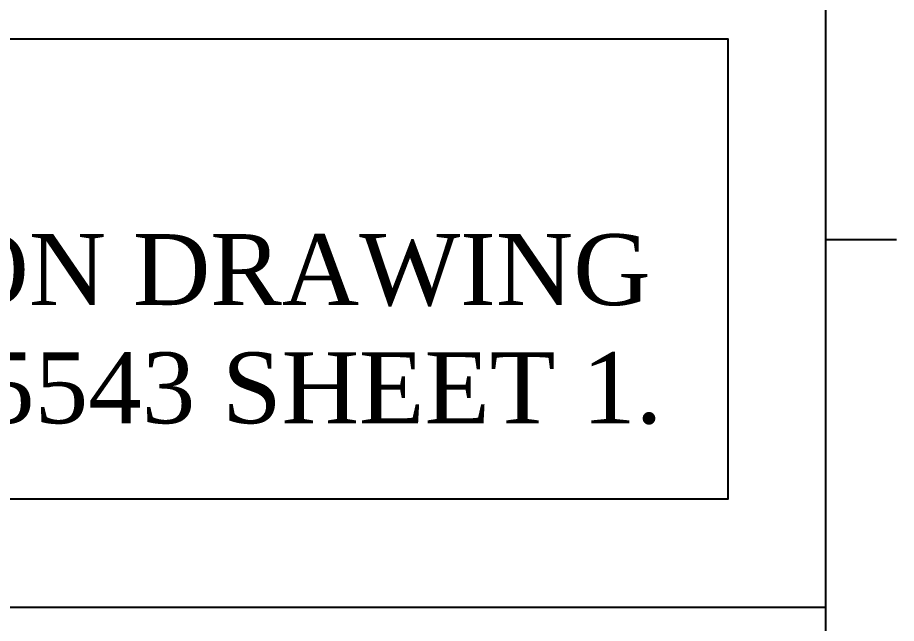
# Paper-space layout 'A2 - Rail Crossing Detail' of a CAD drawing. Header units: metres, sheet in millimetres. Extents: x -21 to 565, y 0 to 412.
# Drawn here: x 503.4 to 565.4, y 45.8 to 88.6 of the extents above; entities that cross this region are included whole.
import ezdxf
from ezdxf.enums import TextEntityAlignment as Align

# ---------------------------------------------------------------- set-up
doc = ezdxf.new("R2010")
doc.units = ezdxf.units.M
doc.layers.get('0').update_dxf_attribs({"color": 6})
doc.layers.add('Notes', color=7, linetype='Continuous')
doc.layers.add('SupportsUG_SP_EXT', color=7, linetype='Continuous')
doc.styles.add('iecISOCP', font='isocp.shx')
doc.styles.add('iecNAME', font='times.ttf')
doc.styles.get("Standard").update_dxf_attribs({"font": 'arial.ttf'})

# ---------------------------------------------------------------- blocks, each defined once
blk = doc.blocks.new('A2_FRAME_TITLE')
at = {"layer": 'Notes', "color": 3}
blk.add_line((581.394, 407.423), (581.394, 5), dxfattribs=at)
at = {"layer": 'Notes', "color": 7}
blk.add_line((581.394, 72.911), (586.394, 72.911), dxfattribs=at)
at = {"layer": 'Notes', "color": 3, "linetype": 'Continuous'}
blk.add_line((187.338, 47), (581.394, 47), dxfattribs=at)
blk.add_attdef('DRAFT_NUM', (24.443, 23.491), '', height=2.8, rotation=90)
at = {"layer": 'Notes', "color": 7, "style": 'iecISOCP', "flags": 8}
blk.add_attdef('VERSION_NO', text='', height=2.5, rotation=90, dxfattribs=at).set_placement((154.946, 42.839), align=Align.MIDDLE_CENTER)
at = {"layer": 'Notes', "color": 7, "style": 'iecISOCP'}
for tag, p in [('CAP_NO', (274.435, 43.022)), ('IE_NUM', (274.435, 37.376)), ('GEN_WO', (217.741, 31.201)), ('HV_SWITCH', (274.435, 31.201)), ('OH_WO', (217.741, 25.104)), ('UBD_REF', (274.435, 25.104)), ('UG_WO', (217.741, 19.495)), ('GIS_MAP_No', (274.435, 19.495)), ('SUB_WO', (217.741, 13.642)), ('HV_OP_DIAG', (274.435, 13.642)), ('LGA', (274.435, 7.057))]:
    blk.add_attdef(tag, p, '', height=2.5, dxfattribs=at)
at = {"layer": 'Notes', "color": 2, "style": 'iecISOCP'}
for tag, p in [('T1', (441.714, 33.552)), ('T2', (441.714, 28.433)), ('T3', (441.714, 23.006)), ('T4', (441.401, 17.777)), ('T5', (441.401, 12.35)), ('T6', (441.401, 7.088))]:
    blk.add_attdef(tag, text='', height=3.5, dxfattribs=at).set_placement(p, align=Align.CENTER)
at = {"layer": 'Notes', "color": 7, "style": 'iecISOCP'}
for tag, p in [('scale', (324.783, 31.976)), ('DRAWN', (324.783, 24.312)), ('DATE', (324.783, 16.262)), ('DESIGN', (362.644, 8.287)), ('CHD', (324.783, 7.754))]:
    blk.add_attdef(tag, text='', height=2.5, dxfattribs=at).set_placement(p, align=Align.CENTER)
at = {"layer": 'Notes', "color": 4, "style": 'iecISOCP'}
blk.add_attdef('NUM', text='', height=7, dxfattribs=at).set_placement((549.936, 16.477), align=Align.CENTER)
at = {"layer": 'Notes', "color": 1, "style": 'iecISOCP'}
blk.add_attdef('REV', text='', height=5, dxfattribs=at).set_placement((576.559, 16.477), align=Align.CENTER)
at = {"layer": 'Notes', "color": 7, "style": 'iecISOCP'}
for tag, p in [('NS', (548.071, 7.5)), ('SHTS', (562.677, 7.5))]:
    blk.add_attdef(tag, text='', height=2.5, dxfattribs=at).set_placement(p, align=Align.MIDDLE)
at = {"layer": 'Notes', "style": 'iecISOCP'}
blk.add_attdef('ExportID', (4.992, 1.619), '', height=2.5, dxfattribs=at)
at = {"layer": 'Notes', "style": 'iecISOCP', "flags": 1}
for tag, p in [('ExportUserName', (104.823, -7.688)), ('ProjectType', (6.304, -8.264)), ('ProjectNumber', (23.011, -7.976)), ('DrawingNumber', (42.024, -7.976)), ('ProjectDescription', (60.748, -8.264)), ('ExportDate', (86.989, -8.341)), ('DesignerCompanyName', (128.156, -8.264)), ('GIS_SUCCESS', (157.539, -7.976)), ('CAD_SUCCESS', (175.975, -7.976)), ('Comments', (223.32, -8.341)), ('ExportCategories', (243.096, -8.341)), ('ExportAreaOfInterest', (260.419, -7.823))]:
    blk.add_attdef(tag, p, '', height=1, dxfattribs=at)
at = {"layer": 'Notes', "color": 7, "style": 'iecISOCP', "flags": 1}
blk.add_attdef('DEPOTCODE', (200.334, -8.341), '', height=1, dxfattribs=at)

psp = doc.layouts.new('A2 - Rail Crossing Detail')

# ---------------------------------------------------------------- linework, layer by layer
at = {"layer": 'Notes', "linetype": 'Continuous'}
psp.add_lwpolyline([(410.5585, 87.0811), (553.5015, 87.0811), (553.5015, 54.6049), (410.5585, 54.6049)], close=True, dxfattribs=at)

# ---------------------------------------------------------------- block references
at = {"layer": 'SupportsUG_SP_EXT'}
psp.add_blockref('A2_FRAME_TITLE', (-21.005, 0), dxfattribs=at)

# ---------------------------------------------------------------- texts
at = {"layer": 'Notes', "linetype": 'Continuous', "insert": (417.5684, 81.6361), "char_height": 5, "width": 204.322288, "attachment_point": 1, "style": 'iecNAME'}
psp.add_mtext('NOTE:\\PPROJECT CONSTRUCTION DRAWING\\PREFER TO DRAWING 505543 SHEET 1.', dxfattribs=at)

doc.saveas('drawing.dxf')
